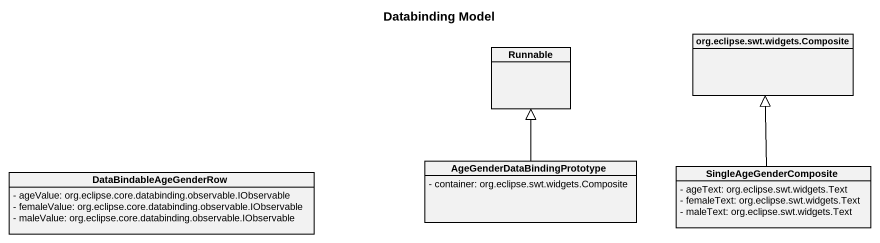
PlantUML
@startuml
title Databinding Model
hide circle
hide empty members
skinparam classAttributeIconSize 0
class "org.eclipse.swt.widgets.Composite" as org_eclipse_swt_widgets
class Runnable
class DataBindableAgeGenderRow {
  - ageValue: org.eclipse.core.databinding.observable.IObservable
  - femaleValue: org.eclipse.core.databinding.observable.IObservable
  - maleValue: org.eclipse.core.databinding.observable.IObservable
}
class "AgeGenderDataBindingPrototype" as AgeGenderDataBindingPrototyp {
  - container: org.eclipse.swt.widgets.Composite
}
class SingleAgeGenderComposite {
  - ageText: org.eclipse.swt.widgets.Text
  - femaleText: org.eclipse.swt.widgets.Text
  - maleText: org.eclipse.swt.widgets.Text
}
AgeGenderDataBindingPrototyp -up-|> Runnable
SingleAgeGenderComposite -up-|> org_eclipse_swt_widgets
@enduml
